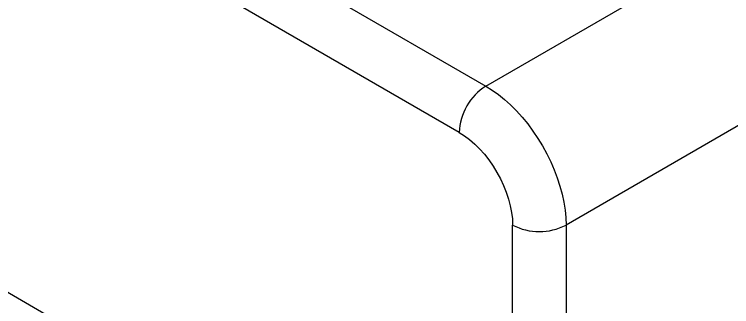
# Model space of a CAD drawing. Header units: millimetres. Extents: x 0 to 4412, y -498 to 1086.
# Drawn here: x 723.1 to 799, y 90.5 to 121.4 of the extents above; entities that cross this region are included whole.
import ezdxf

# ---------------------------------------------------------------- set-up
doc = ezdxf.new("R2010")
doc.units = ezdxf.units.MM
doc.header["$LTSCALE"] = 1.8

msp = doc.modelspace()

# ---------------------------------------------------------------- linework, layer by layer
at = {"color": 7, "linetype": 'Continuous', "lineweight": 30}
for p, q in [((654.1829, 182.4192), (772.9768, 113.841)), ((770.1484, 108.942), (654.1829, 175.8875)), ((838.0872, 131.833), (781.4621, 99.144)), ((775.8052, 61.1422), (654.1829, 131.3533)), ((775.8052, 61.1422), (654.1829, 131.3533)), ((772.9768, 113.841), (798.7162, 128.7)), ((775.8052, 61.1422), (775.8052, 99.144)), ((781.4621, 99.144), (781.4621, 61.1422))]:
    msp.add_line(p, q, dxfattribs=at)
at = {"color": 7, "linetype": 'Continuous', "lineweight": 30, "flags": 128}
for points in [[(772.9768, 113.841), (773.6426, 113.4264), (774.3042, 112.954), (774.9577, 112.4267), (775.5989, 111.8477), (776.224, 111.2205), (776.829, 110.5491), (777.4104, 109.8376), (777.9643, 109.0904), (778.4876, 108.312), (778.9768, 107.5073), (779.4291, 106.6813), (779.8415, 105.839), (780.2117, 104.9856), (780.5372, 104.1263), (780.8162, 103.2666), (781.0468, 102.4117), (781.2276, 101.5668), (781.3576, 100.7372), (781.4359, 99.9279), (781.4621, 99.144)], [(770.1484, 108.942), (770.7028, 108.5904), (771.252, 108.1794), (771.7905, 107.7127), (772.3132, 107.195), (772.815, 106.6313), (773.2912, 106.0268), (773.737, 105.3875), (774.1484, 104.7196), (774.5212, 104.0294), (774.8519, 103.3236), (775.1373, 102.6089), (775.3746, 101.8924), (775.5616, 101.1809), (775.6965, 100.4812), (775.778, 99.8), (775.8052, 99.144)]]:
    msp.add_lwpolyline(points, dxfattribs=at)
at = {"color": 7, "linetype": 'Continuous', "lineweight": 30}
for centre, radius, start, end in [((776.2654, 108.6763), 6.1228, 122.487128, 177.512872), ((778.6337, 104.5754), 6.1237, 242.491426, 297.508574)]:
    msp.add_arc(centre, radius, start, end, dxfattribs=at)

doc.saveas('drawing.dxf')
